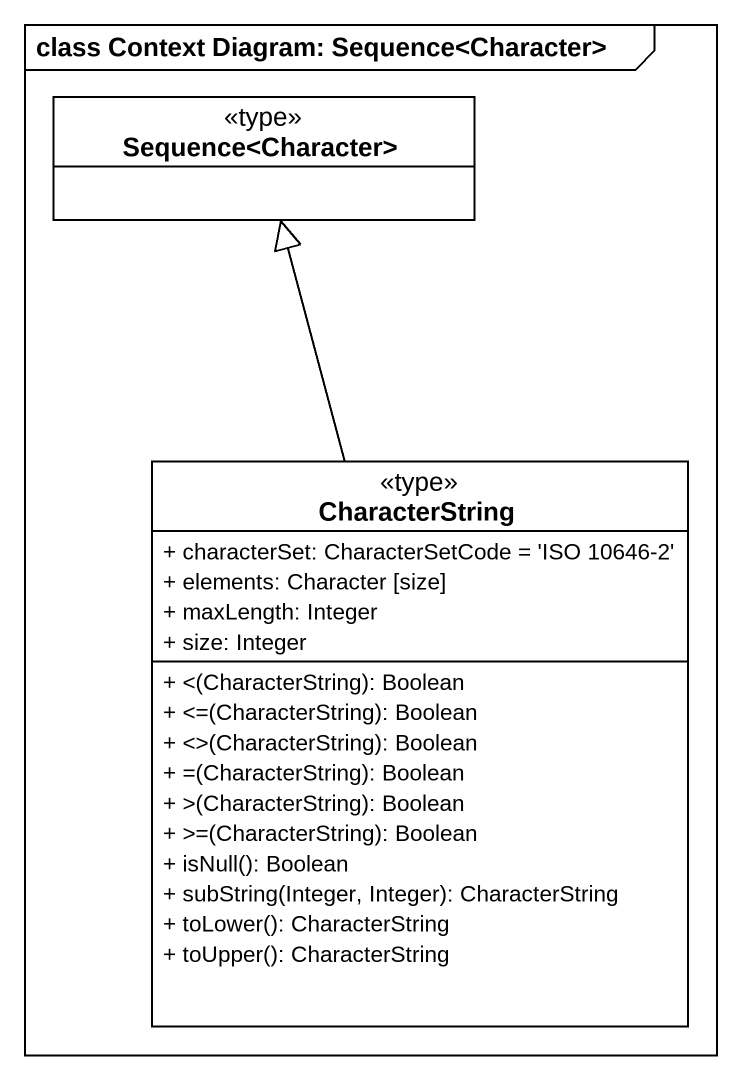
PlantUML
@startuml
mainframe class Context Diagram: Sequence<Character>
hide circle
hide empty members
skinparam classAttributeIconSize 0
class "Sequence<Character>" as Sequence_Character <<type>>
class CharacterString <<type>> {
  + characterSet: CharacterSetCode = 'ISO 10646-2'
  + elements: Character [size]
  + maxLength: Integer
  + size: Integer
  + <(CharacterString): Boolean
  + <=(CharacterString): Boolean
  + <>(CharacterString): Boolean
  + =(CharacterString): Boolean
  + >(CharacterString): Boolean
  + >=(CharacterString): Boolean
  + isNull(): Boolean
  + subString(Integer, Integer): CharacterString
  + toLower(): CharacterString
  + toUpper(): CharacterString
}
CharacterString -up-|> Sequence_Character
@enduml
